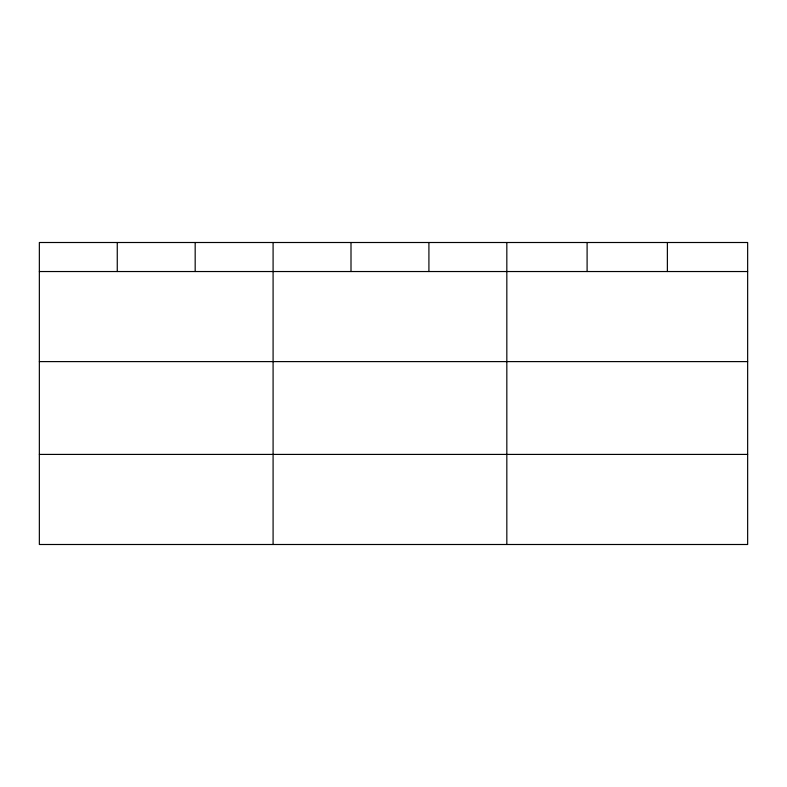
<?xml version="1.0" encoding="UTF-8"?>
<svg xmlns="http://www.w3.org/2000/svg" width="787" height="787" viewBox="0 0 787 787"><rect width="100%" height="100%" fill="white"/><g stroke="black" fill="none" stroke-linecap="round" stroke-linejoin="round"><path stroke-width="1.18" d="M747.65 361.607L747.65 242.504L39.35 242.504L39.35 544.496L747.65 544.496L747.65 361.607L39.35 361.607M39.35 271.535L747.65 271.535M39.35 454.414L747.65 454.414M667.376 242.504L667.376 271.535M587.102 242.504L587.102 271.535M506.828 242.504L506.828 544.496M428.915 242.504L428.915 271.535M351.002 242.504L351.002 271.535M273.089 242.504L273.089 544.496M195.176 242.504L195.176 271.535M117.263 242.504L117.263 271.535"/></g></svg>
